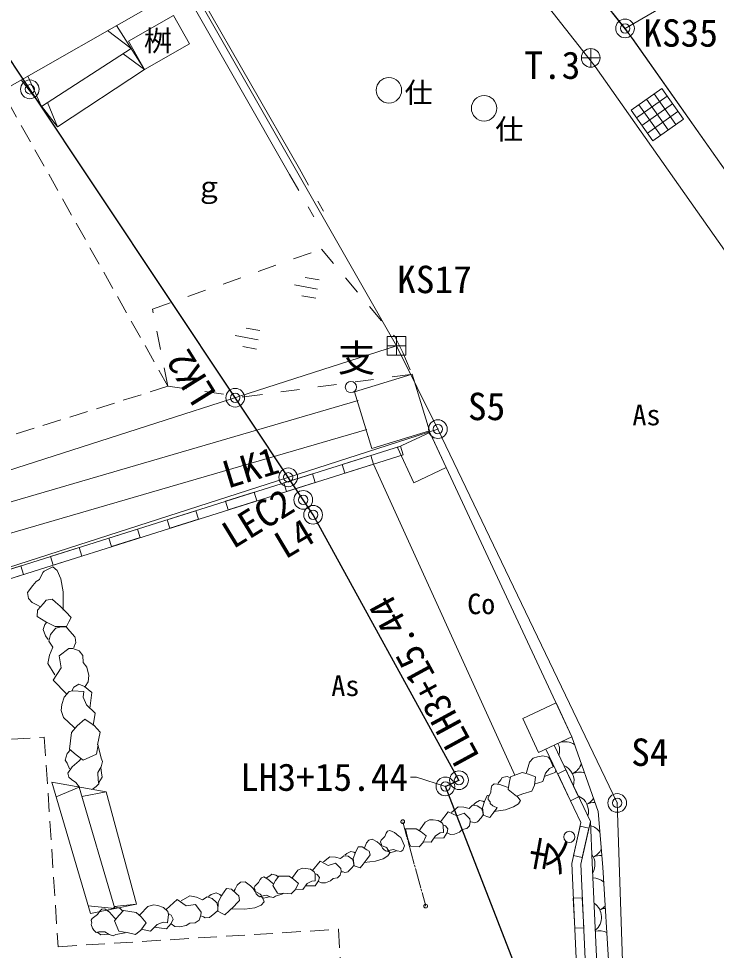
# Model space of a CAD drawing. Units: millimetres, scale not verified. Extents: x 4813 to 205063, y 5162 to 143662.
# Drawn here: x 54688 to 64013, y 85199 to 97648 of the extents above; entities that cross this region are included whole.
import ezdxf
from ezdxf.enums import TextEntityAlignment as Align

# ---------------------------------------------------------------- set-up
doc = ezdxf.new("R2010")
doc.units = ezdxf.units.MM
doc.header["$LTSCALE"] = 250
doc.header["$PDMODE"] = 32
doc.header["$PDSIZE"] = 125
for name, pattern in [('USER2', [1.5, 1, -0.5]), ('USER3', [8, 5, -1, 1, -1]), ('USER4', [2, 1, -1])]:
    doc.linetypes.add(name, pattern=pattern)
for name, color, linetype, lineweight in [('プロットマーク', 1, 'Continuous', 13), ('基準点', 7, 'Continuous', 13), ('境界点', 5, 'Continuous', 13), ('幅', 1, 'Continuous', 13), ('幅変更', 1, 'Continuous', 25), ('点名', 1, 'Continuous', 13), ('現況平面図', 7, 'Continuous', 13), ('結線', 5, 'Continuous', 13), ('部品', 7, 'Continuous', 13)]:
    doc.layers.add(name, color=color, linetype=linetype, lineweight=lineweight)
doc.styles.add('ＭＳ ゴシック', font='')
doc.styles.get('ＭＳ ゴシック').set_extended_font_data('MS Gothic')

msp = doc.modelspace()

# ---------------------------------------------------------------- linework, layer by layer
at = {"layer": 'プロットマーク'}
for centre in [(60573.4, 87472), (60391.4, 87389.2)]:
    msp.add_circle(centre, 125, dxfattribs=at)
for p in [(60573.4, 87472), (60391.4, 87389.2)]:
    msp.add_point(p, dxfattribs=at)
at = {"layer": '基準点'}
for p, q in [((62333.4, 96998.1), (62333.4, 97248.1)), ((62208.4, 97123.1), (62458.4, 97123.1))]:
    msp.add_line(p, q, dxfattribs=at)
msp.add_circle((62333.4, 97123.1), 125, dxfattribs=at)
at = {"layer": '境界点'}
for p, q in [((59740, 93149.2), (59740, 93399.2)), ((59615, 93274.2), (59865, 93274.2))]:
    msp.add_line(p, q, dxfattribs=at)
msp.add_lwpolyline([(59615, 93149.2), (59865, 93149.2), (59865, 93399.2), (59615, 93399.2)], close=True, dxfattribs=at)
for centre in [(62792.3, 97517.3), (60291.6, 92162.9), (62687.5, 87167.9)]:
    msp.add_circle(centre, 125, dxfattribs=at)
for p in [(62792.3, 97517.3), (60291.6, 92162.9), (62687.5, 87167.9)]:
    msp.add_point(p, dxfattribs=at)
at = {"layer": '幅', "lineweight": 25}
for p, q in [((54837.9, 96703), (47552.8, 107638.6)), ((58492.2, 91217.5), (54837.9, 96703)), ((58623.7, 91018.2), (58492.2, 91217.5))]:
    msp.add_line(p, q, dxfattribs=at)
at = {"layer": '幅'}
for centre in [(54837.9, 96703), (57582.7, 92582.8), (58291.4, 91518.9), (58492.2, 91217.5), (58623.7, 91018.2)]:
    msp.add_circle(centre, 125, dxfattribs=at)
for p in [(54837.9, 96703), (57582.7, 92582.8), (58291.4, 91518.9), (58492.2, 91217.5), (58623.7, 91018.2)]:
    msp.add_point(p, dxfattribs=at)
at = {"layer": '幅変更'}
for points in [[(60391.4, 87389.2), (60573.4, 87472), (58623.7, 91018.2)], [(62819, 75718.1), (62738.3, 77584.6), (62478.9, 80308.7), (61458, 84647.8), (60391.4, 87389.2)]]:
    msp.add_lwpolyline(points, dxfattribs=at)
at = {"layer": '点名'}
msp.add_lwpolyline([(60391.4, 87389.2), (60003.9, 87513.2), (59923.8, 87513.2)], dxfattribs=at)
at = {"layer": '現況平面図'}
for p, q in [((58439.7, 95641.4), (57004.3, 98149.2)), ((58309.6, 95566.9), (56874.1, 98074.7)), ((56600.9, 97901), (48851.8, 93479.1)), ((55877.8, 97488.4), (56192.3, 97246.5)), ((56371.4, 96967.3), (55994.4, 97555)), ((54995.5, 96474.7), (56192.3, 97246.5)), ((56086.4, 97178.2), (56371.4, 96967.3)), ((54995.5, 96474.7), (54813.4, 96881)), ((55205.9, 96199.8), (56371.4, 96967.3)), ((55205.9, 96199.8), (54723.7, 96829.8)), ((63356, 96611.3), (62947.1, 96323.6)), ((63181.8, 96641.6), (63469.6, 96232.7)), ((55205.9, 96199.8), (55075.6, 96526.4)), ((62977.4, 96497.7), (63265.1, 96088.8)), ((63427.9, 96509.1), (63019, 96221.3)), ((63079.6, 96569.7), (63367.3, 96160.8)), ((63499.9, 96406.9), (63090.9, 96119.1)), ((59749.5, 91916.7), (60183.8, 92119.4)), ((62082.7, 88050.5), (60183.8, 92119.4)), ((60192.3, 92101.3), (60402.9, 91650)), ((59968.5, 91447.3), (59749.5, 91916.7)), ((59790.9, 91936), (59827, 91821.6)), ((61320.6, 87539.8), (59429.2, 91696.2)), ((60402.9, 91650), (59968.5, 91447.3)), ((62433.4, 87055.4), (62082.7, 88050.5)), ((61796.9, 87758.9), (61785.1, 87759)), ((55647, 85690.4), (55132, 87444)), ((55859.7, 87314.6), (55132, 87444)), ((55189, 87249.9), (55495.9, 87379.3)), ((55972.9, 85757.4), (55495.9, 87379.3)), ((55532.7, 87254.1), (55859.7, 87314.6)), ((56261.4, 85816.7), (55859.7, 87314.6)), ((61340.6, 87257.5), (61425.6, 87291.3)), ((62494.6, 86308.5), (62433.4, 87055.4)), ((62328.7, 86920.1), (62355.3, 86369.8)), ((62355.3, 86369.8), (62834.3, 75511.3)), ((62494.6, 86308.5), (62781.8, 81598.1)), ((55616.6, 85793.8), (55972.9, 85757.4)), ((55647, 85690.4), (56261.4, 85816.7)), ((55964.6, 85785.9), (56262.3, 85816.9))]:
    msp.add_line(p, q, dxfattribs=at)
at = {"layer": '現況平面図', "linetype": 'USER2'}
for p, q in [((56683.4, 92734.7), (54479.3, 96654.5)), ((56683.4, 92734.7), (50744, 90874.5)), ((47108.4, 87551.1), (55031.7, 88047)), ((55031.7, 88047), (55216.6, 85247.3)), ((55216.6, 85247.3), (58962, 85480.5)), ((58962, 85480.5), (59335.2, 79293.5))]:
    msp.add_line(p, q, dxfattribs=at)
at = {"layer": '現況平面図', "linetype": 'USER4'}
for p, q in [((58439.7, 95641.4), (58764, 95075)), ((58309.6, 95566.9), (58633.8, 95000.4))]:
    msp.add_line(p, q, dxfattribs=at)
at = {"layer": '現況平面図', "linetype": 'USER3', "lineweight": 18}
for p, q in [((59878.3, 86710.8), (59822.1, 86917.6)), ((59794.6, 86707.7), (59845.5, 86593.5)), ((59888.9, 86672), (59882.1, 86696.9)), ((59976.4, 86350), (59894.4, 86651.7)), ((59845.5, 86593.5), (59823.8, 86538.4)), ((59986.9, 86311.2), (59980.2, 86336.1)), ((60063.4, 86029.7), (59992.4, 86290.9)), ((60074, 85990.9), (60067.2, 86015.8)), ((60128.6, 85789.9), (60079.5, 85970.6))]:
    msp.add_line(p, q, dxfattribs=at)
at = {"layer": '現況平面図'}
for points in [[(52359.5, 114252.1), (55208.3, 109080.5), (58114.8, 103822.4), (59172, 102101.4), (60339.9, 100482.3), (61634.6, 98980.8), (62891.8, 97380.1), (66356.5, 92456.6), (67520.8, 90807.2), (68588.3, 88884.8), (68794.9, 82719.6), (68930.6, 79783.7)], [(51751.4, 114071), (54665.5, 108781), (57579.1, 103510), (58655.7, 101757.3), (59852.8, 100097.8), (61155.8, 98586.7), (62394.2, 97009.9), (65849.7, 92099.4), (66995, 90476.9), (67973.7, 88714.6), (68175.4, 82694.9), (68311.3, 79755.1)], [(59228, 92543.7), (52765.2, 90661.3), (47503.7, 89053.6), (40903, 86998.2)], [(59339.9, 92159.7), (52879.6, 90277.9), (47621.6, 88671.4), (41038.6, 86621.5)], [(62200.6, 86350.1), (62689.3, 75717.3), (43415.5, 75225.2), (43029.1, 86650.1), (59790.9, 91936)], [(62080, 86360.7), (62563.8, 75834.1), (43531.4, 75348.2), (43152.1, 86563.1), (59827, 91821.6)], [(55284.7, 89746), (55284, 89991), (55253, 90162), (55202.8, 90271.8), (55145.3, 90321.2), (55127.9, 90313.9), (55030, 90264.6), (55013.6, 90245.4), (54966.9, 90152.2), (54921.1, 90124.8), (54877.2, 90073.6), (54806.8, 89978.6), (54818.6, 89901.8), (54870.6, 89846), (54939.2, 89809.3), (54970.3, 89793.8)], [(55084.7, 89351.2), (55048.1, 89399.2), (55017.6, 89486.6), (55039.6, 89551), (55067, 89583)], [(55172.7, 88881.2), (55077.8, 89029.4), (55098.9, 89144.6), (55144.7, 89249.7), (55090.8, 89329.3), (55113.7, 89420.7), (55174.1, 89491), (55185.1, 89503.8), (55255.5, 89521.1), (55321.3, 89520.2), (55373.4, 89464.3), (55439.2, 89385.7), (55445.6, 89380.2), (55451, 89308.9), (55435.4, 89277.8), (55426.3, 89241.2)], [(55326.6, 88626.9), (55151.2, 88810.8), (55258.3, 88974.4), (55228.2, 89133.5), (55358.1, 89233.1), (55412.1, 89231.2), (55498, 89201.9), (55544.6, 89139.7), (55551.8, 89044.6), (55598.4, 88982.4), (55624.8, 88870.8), (55619.3, 88786.7), (55576.3, 88723.6)], [(55683.1, 88204.3), (55712.4, 88367.9), (55596.4, 88478.6), (55552.6, 88582.9), (55559.1, 88655.1), (55414.6, 88668), (55361.6, 88658), (55295.7, 88581.2), (55267.3, 88483.4), (55255.3, 88404.8), (55286.4, 88311.5), (55428, 88178.9), (55434.4, 88173.4)], [(55638.9, 88431), (55664.6, 88642.2), (55568.7, 88724.6), (55494.7, 88754.8), (55424.5, 88715.1), (55398.4, 88665.3)], [(55741.8, 87942.8), (55776.7, 88112.8), (55698.1, 88202.4), (55572, 88288.5), (55471.4, 88197.1), (55394.5, 88107.6), (55366.5, 87887.3), (55456, 87810.4), (55551, 87739.9), (55730.3, 87819.3), (55750.5, 87946.4)], [(55753, 87933.1), (55789.5, 87768.6), (55810.9, 87722.4), (55789.4, 87652), (55747.3, 87577.1), (55752.2, 87472.8), (55761.8, 87425.7), (55722.9, 87386.9), (55689, 87360.4), (55661.5, 87349.8)], [(61844.1, 87939.2), (62328.7, 86920.1), (62200.6, 86350.1)], [(55370.2, 87623.1), (55337.3, 87701.3), (55310.4, 87741), (55336.5, 87829.7), (55383.6, 87878.1)], [(61577.7, 87417.5), (61695, 87453.1), (61728.9, 87566.4), (61782.7, 87630.1), (61832.3, 87650.1), (61792.3, 87749.3), (61768, 87780.8), (61695.5, 87798.3), (61621.7, 87784.2), (61566.1, 87765.7), (61515.2, 87714.1), (61475.5, 87576.6), (61474, 87570.5)], [(61735.4, 87888.4), (62202.5, 86906), (62080, 86360.7)], [(55502.8, 87378.1), (55452.8, 87441.1), (55392.9, 87481.3), (55357.7, 87511.5), (55347.7, 87564.6), (55404, 87649.5), (55496.4, 87731.3), (55523.9, 87763.3)], [(55787.5, 87636.9), (55795.7, 87568.8), (55803, 87512.6), (55760.4, 87443.6)], [(61091, 87428.3), (61131.3, 87476.1), (61148.5, 87507.1), (61215.5, 87519.6), (61263.1, 87504.9)], [(61425.6, 87291.3), (61549, 87325.3), (61581.5, 87407), (61595.8, 87518.7), (61502, 87554.2), (61417.5, 87574.7), (61263.3, 87519.2), (61242.8, 87434.7), (61228.4, 87348.6), (61340.6, 87257.5), (61350.6, 87260.7)], [(61711.8, 87522.5), (61859.2, 87576.4), (61867.5, 87610.6)], [(61083, 87108), (61054.1, 87117.4), (61025.3, 87130.8), (60991.2, 87161.4), (60989.5, 87181), (60962.2, 87213.2), (60965, 87238.1), (60999.1, 87313), (61005.5, 87365.8), (61013.6, 87399), (61045, 87423.4), (61119.7, 87414.9), (61204.4, 87381.6), (61234.6, 87374.3)], [(61083, 87108), (61068.7, 87085.1), (61026.5, 87027.8), (60987.2, 86975.2), (60944.4, 86989.1), (60901.7, 87003), (60886.6, 87102.4), (60914.4, 87187.9), (60951.3, 87267.7), (60979.6, 87270.1)], [(60767.4, 87143.1), (60794.6, 87171.1), (60847.4, 87199.2), (60890.8, 87191.4), (60913.9, 87176.9)], [(61039.4, 87053.6), (61196, 87077.9), (61302.3, 87114.3), (61367.7, 87157.1), (61393.7, 87198.7), (61387.3, 87209.1), (61350.6, 87260.7)], [(60327.7, 86917.9), (60428.3, 87048), (60543.3, 86995.4), (60642.1, 87030.1), (60718.4, 86956.7), (60722.5, 86922), (60712.1, 86864.2), (60676.9, 86828.4), (60616.7, 86814.5), (60581.5, 86778.6), (60512.7, 86750.9), (60458.4, 86746.3), (60413.9, 86767.6)], [(60475.4, 87041), (60560.9, 87116.2), (60636.6, 87113.9), (60708.3, 87094.8), (60754, 87137), (60814.7, 87131.3), (60865.5, 87099.5), (60874.8, 87093.7), (60892.7, 87050.4), (60898.5, 87008.2), (60867.9, 86969.4), (60823.9, 86919.7), (60821.1, 86915.1), (60776, 86904.7), (60754.6, 86911.6), (60730.3, 86913.9)], [(60092.1, 86648.8), (60199.6, 86645.9), (60259.1, 86730.9), (60321.5, 86769.1), (60368.4, 86772), (60362.6, 86865.6), (60351, 86898.5), (60295.5, 86933.2), (60230.2, 86941.9), (60178.7, 86941.9), (60122.1, 86913), (60051, 86809.5), (60048.1, 86804.9)], [(59823.8, 86538.4), (59796.3, 86520.1), (59749.2, 86527.1), (59697.2, 86546.7), (59631, 86533.4), (59601.8, 86522.7), (59573.2, 86543.8), (59553, 86562.9), (59533, 86597.8), (59537.1, 86614.6), (59523.2, 86649), (59532.4, 86668.9), (59581.6, 86721.8), (59601.5, 86764), (59617.4, 86789.5), (59650.3, 86801), (59710.2, 86773.3), (59771.4, 86722.2), (59794.6, 86707.7)], [(59930.5, 86585.8), (60042.7, 86580), (60092.4, 86639), (60135.1, 86728), (60066.9, 86783.5), (60002.2, 86823.9), (59858.5, 86820.4)], [(60232.8, 86699.1), (60370.4, 86703.2), (60413.7, 86772.5), (60425.9, 86822.8), (60393.6, 86863.9), (60359.2, 86875.7)], [(59305, 86373), (59456.1, 86390.8), (59559.4, 86422), (59623.5, 86460.8), (59649.9, 86499.8), (59644.2, 86510), (59606.8, 86566.8), (59593.8, 86575.6), (59533, 86597.8), (59512.9, 86624.1), (59478.2, 86647.6), (59414.6, 86684.3), (59368.1, 86671.6), (59337.3, 86635.5), (59319.6, 86590.6), (59312.2, 86570.4)], [(59739.4, 86526.8), (59696.6, 86514.9), (59661.4, 86504.8), (59613.1, 86525.3)], [(58763.6, 86380.8), (58848.3, 86449.8), (58920.8, 86445), (58988.9, 86424.2), (59034.2, 86463.1), (59092.2, 86455.4), (59139.9, 86423.1), (59148.5, 86417.3), (59164.2, 86375.1), (59168.3, 86334.4), (59137.5, 86298.3), (59093.7, 86252.2), (59090.7, 86247.8), (59047.1, 86239.4), (59026.9, 86246.8), (59003.7, 86249.9)], [(59047.3, 86468.4), (59074.3, 86494.4), (59126, 86519.4), (59167.3, 86510.4), (59189, 86495.7)], [(58382.2, 86018), (58485.2, 86011.5), (58545.3, 86090.9), (58606.5, 86125.3), (58651.5, 86126.4), (58649.2, 86216.4), (58639.3, 86248.4), (58587.3, 86283.6), (58524.9, 86294.2), (58475.6, 86296), (58420.2, 86270.3), (58348.4, 86173.5), (58345.5, 86169.2)], [(58617.6, 86267.8), (58718.7, 86389.1), (58827.1, 86334.6), (58923.2, 86364.4), (58993.8, 86291.3), (58996.5, 86257.9), (58984.5, 86202.8), (58949.4, 86169.7), (58891.2, 86158.5), (58856.2, 86125.4), (58789.2, 86101.1), (58736.9, 86098.6), (58695, 86120.7)], [(58219.9, 85955.6), (58120.9, 85921.5), (58094, 85905), (58049, 85913.3), (57999.8, 85933.9), (57935.9, 85923.5), (57907.5, 85914.2), (57880.8, 85935.5), (57862.1, 85954.5), (57844.2, 85988.7), (57848.6, 86004.7), (57836.5, 86038.1), (57846.1, 86056.9), (57895.1, 86105.9), (57915.7, 86145.7), (57931.8, 86169.6), (57963.8, 86179.5), (58020.2, 86150.8), (58077.2, 86099.6), (58098.9, 86084.9)], [(58001.5, 86169.8), (58047.4, 86195.6), (58070, 86215), (58126.6, 86205.2), (58159.8, 86179.6)], [(58225, 85963.2), (58332.4, 85953.7), (58382.1, 86008.5), (58426.3, 86092.4), (58362.8, 86148), (58302.1, 86189.1), (58164.2, 86190.8), (58123.1, 86130.1), (58086.4, 86066.5), (58148.1, 85961.6), (58227.9, 85958.1)], [(58518.9, 86061.3), (58651, 86060.4), (58695, 86125.4), (58708.4, 86173.2), (58679, 86213.7), (58646.4, 86226.3)], [(57523.5, 85753), (57712.5, 85747.8), (57845.1, 85767.7), (57930.9, 85803.9), (57970.4, 85847.2), (57965.1, 85860.7), (57929.4, 85937.4), (57915, 85950.5), (57844.2, 85988.7), (57824.1, 86024.6), (57785.6, 86059.7), (57714, 86116.3), (57654.5, 86108.9), (57610.2, 86070.1), (57580.4, 86018), (57567.6, 85994.4)], [(56859, 85859.5), (56975.5, 85929.3), (57063.9, 85910.3), (57143.9, 85872.5), (57206.5, 85912.3), (57276.5, 85892.4), (57329.3, 85844.2), (57338.9, 85835.5), (57350.7, 85780.7), (57348.4, 85730), (57304.1, 85691.1), (57241.9, 85642.2), (57237.5, 85637.4), (57182.4, 85634.9), (57158.8, 85647.6), (57130.8, 85655.5)], [(57223.6, 85916.5), (57261.5, 85943.6), (57329.5, 85965.1), (57378.7, 85946.6), (57402.8, 85924.7)], [(58039.6, 85913.3), (57998.2, 85903.4), (57964, 85895), (57918.4, 85916.3)], [(55883.9, 85736.4), (55945, 85760), (55976.3, 85779.8), (56044.1, 85757.6), (56080.3, 85720.1)], [(56324.9, 85481.6), (56450.5, 85455.1), (56538.6, 85542), (56620, 85573.4), (56675.6, 85566.7), (56688.9, 85677.8), (56682.4, 85719), (56624.7, 85771.6), (56550, 85795.8), (56489.6, 85806.8), (56416.9, 85785.1), (56311.3, 85678.9), (56306.9, 85674.1)], [(56659.3, 85746.7), (56805.2, 85877.7), (56928.9, 85791.3), (57052.3, 85810.8), (57126.1, 85708.3), (57123.4, 85666.7), (57098.8, 85601.1), (57049.7, 85566.6), (56976.2, 85563.3), (56927.1, 85528.8), (56840.4, 85511), (56775.7, 85517.2), (56728.1, 85551.9)], [(56114.2, 85433.9), (55986.4, 85409.6), (55950.2, 85394.2), (55896.5, 85412.4), (55839.6, 85446.6), (55759.1, 85445.2), (55722.6, 85439), (55693.5, 85469.9), (55673.9, 85496.6), (55658, 85541.9), (55666.3, 85560.7), (55657.4, 85604), (55672.6, 85625.4), (55741.6, 85677), (55774, 85722.2), (55798.1, 85748.6), (55839.3, 85755.1), (55903.5, 85709.7), (55964.4, 85636.5), (55988.5, 85614.6)], [(56121.9, 85442.3), (56252.2, 85411.5), (56323.2, 85470), (56392.5, 85565.2), (56324.4, 85645), (56257.1, 85706.4), (56087.8, 85733.1), (56026.4, 85665.9), (55969.8, 85594.2), (56026.9, 85454.1), (56124.5, 85435.5)], [(56500.9, 85510.4), (56663.2, 85485.6), (56728.9, 85557.7), (56754, 85614.1), (56725, 85669.1), (56687.2, 85690.4)], [(55884.9, 85414.2), (55832.1, 85409.5), (55788.6, 85405.2), (55736.4, 85439.6)]]:
    msp.add_lwpolyline(points, dxfattribs=at)
for points in [[(56757.9, 97688.3), (56156, 97344.8), (56371.4, 96967.3), (56973.3, 97310.8)], [(62875.1, 96425.8), (63162.9, 96016.9), (63571.8, 96304.6), (63284, 96713.5)], [(59947.4, 92896.2), (60179.2, 92140), (59410.5, 91904.3), (59178.6, 92660.5)], [(59011.7, 91690.3), (59393.2, 91810.6), (59429.2, 91696.2), (59047.8, 91575.9)], [(58232.4, 91444.6), (58613.9, 91564.9), (58650, 91450.4), (58268.5, 91330.1)], [(57453.2, 91198.8), (57834.7, 91319.1), (57870.8, 91204.7), (57489.3, 91084.4)], [(56674, 90953.1), (57055.4, 91073.4), (57091.5, 90959), (56710, 90838.7)], [(55894.7, 90707.4), (56276.2, 90827.7), (56312.3, 90713.2), (55930.8, 90592.9)], [(55115.5, 90461.6), (55497, 90581.9), (55533.1, 90467.5), (55151.6, 90347.2)], [(54336.2, 90215.9), (54717.7, 90336.2), (54753.8, 90221.7), (54372.3, 90101.4)], [(55330, 89523.8), (55174.6, 89523.9), (55050.3, 89586.2), (54937, 89661.2), (54942.6, 89745.3), (55019.4, 89834.9), (55057.9, 89879.7), (55134.7, 89891.5), (55179.4, 89853), (55243.4, 89798.1), (55321, 89720.4), (55392.3, 89648.1), (55361.2, 89585.9)], [(62082.7, 88050.5), (61870.5, 88505.2), (61424.9, 88297.2), (61637.1, 87842.5)], [(62000.5, 87610.2), (61892.1, 87558.7), (62063.9, 87197.5), (62172.3, 87249)], [(62308.5, 86830.2), (62191.4, 86856.5), (62103.7, 86466.2), (62220.8, 86439.9)], [(59171.1, 86329.3), (59160.2, 86425.2), (59189.8, 86506.3), (59228.1, 86581.5), (59280.3, 86584), (59341, 86542.9), (59371.4, 86522.4), (59384.1, 86475.9), (59363.6, 86445.5), (59334.2, 86402.2), (59291.8, 86348.8), (59252.2, 86299.7), (59211.7, 86314.5)], [(57351, 85723.2), (57354.7, 85843.1), (57405.6, 85937.5), (57466.2, 86023.2), (57530.9, 86016.9), (57598.2, 85955.6), (57631.8, 85924.9), (57639.2, 85865.3), (57608.5, 85831.7), (57564.6, 85783.7), (57502.8, 85725.6), (57445.4, 85672.3), (57398.2, 85697.7)], [(62221.3, 85901), (62239.6, 85501.4), (62119.7, 85495.9), (62101.4, 85895.5)]]:
    msp.add_lwpolyline(points, close=True, dxfattribs=at)
at = {"layer": '現況平面図', "linetype": 'USER4'}
for points in [[(56683.4, 92734.7), (56477.9, 93767.1), (58734.1, 94567.9), (59715.3, 93401.7), (59823.4, 93187.3), (59947.4, 92896.2)], [(56683.4, 92734.7), (57697.6, 92592.7), (59947.4, 92896.2)]]:
    msp.add_lwpolyline(points, dxfattribs=at)
at = {"layer": '現況平面図', "linetype": 'USER3'}
msp.add_lwpolyline([(59930.5, 86585.8), (59911.6, 86622.2), (59887.6, 86688.2), (59858.5, 86820.4)], dxfattribs=at)
at = {"layer": '現況平面図'}
for centre, radius in [((59636.9, 96690.3), 170), ((60908.6, 96449.5), 170), ((59128.9, 92725.1), 75), ((59822.1, 86917.6), 25), ((62047.6, 86714), 75), ((60128.6, 85789.9), 25)]:
    msp.add_circle(centre, radius, dxfattribs=at)
at = {"layer": '現況平面図', "linetype": 'USER3'}
msp.add_circle((59822.1, 86917.6), 25, dxfattribs=at)
at = {"layer": '現況平面図'}
for centre, start, end in [((61693, 87867.3), 343.47285, 25.3304), ((61992.8, 87760.7), 55.80218, 111.62022), ((61886.2, 87460.9), 343.47285, 67.38637), ((61992.8, 87760.7), 295.42961, 343.02323), ((62186, 87354.3), 72.87449, 115.42961), ((62079.4, 87054.5), 343.47285, 67.38637), ((62186, 87354.3), 295.42961, 325.95091), ((62379.3, 86947.9), 86.72458, 115.42961), ((62272.7, 86648.1), 35.39232, 74.90175), ((62272.7, 86648.1), 295.42961, 333.97984), ((62166.1, 86348.3), 330.11607, 35.15594), ((62465.9, 86241.7), 85.97652, 115.42961), ((62359.3, 85941.9), 49.11374, 88.74926), ((62252.7, 85642.1), 309.2404, 55.81082), ((62359.3, 85941.9), 295.42961, 317.86489), ((62552.6, 85535.5), 96.23609, 115.42961), ((62446, 85235.7), 63.0908, 102.92709)]:
    msp.add_arc(centre, 225, start, end, dxfattribs=at)
at = {"layer": '結線'}
for p, q in [((48787.6, 112427.9), (59740, 93274.2)), ((72850.8, 103336.8), (62792.3, 97517.3)), ((59635.4, 101458.9), (62792.3, 97517.3)), ((65096.3, 94247.5), (62792.3, 97517.3)), ((59740, 93274.2), (50442.3, 90294.1)), ((60291.6, 92162.9), (59740, 93274.2)), ((51298, 89266.9), (60291.6, 92162.9)), ((60291.6, 92162.9), (62687.5, 87167.9)), ((62687.5, 87167.9), (63080.8, 75724.6))]:
    msp.add_line(p, q, dxfattribs=at)
at = {"layer": '部品', "color": 8}
for p, q in [((58518.5, 94190.5), (58702.9, 94156.8)), ((58373, 94090.1), (58680.4, 94033.8)), ((58473.5, 93944.6), (58657.9, 93910.9)), ((57729.1, 93512.3), (57913.6, 93478.6)), ((57583.7, 93411.9), (57891, 93355.6)), ((57684.1, 93266.4), (57868.5, 93232.7))]:
    msp.add_line(p, q, dxfattribs=at)

# ---------------------------------------------------------------- texts
at = {"layer": '基準点', "style": 'ＭＳ ゴシック'}
msp.add_text('T.3', height=366.6, dxfattribs=at).set_placement((61820.7, 96732.1), align=Align.BOTTOM_CENTER)
at = {"layer": '境界点', "style": 'ＭＳ ゴシック'}
for s, p in [('KS35', (63535.2, 97162.6)), ('KS17', (60245.6, 93869.6)), ('S5', (60942, 92172.9)), ('S4', (63124.3, 87553))]:
    msp.add_text(s, height=366.6, dxfattribs=at).set_placement(p, align=Align.BOTTOM_CENTER)
at = {"layer": '幅', "style": 'ＭＳ ゴシック'}
for s, rotation, p in [('LK2', 121.863, (57242.2, 93003.9)), ('LK1', 16.952, (57870.9, 91370.9)), ('LEC2', 31.562, (58037.3, 90721.9)), ('L4', 30.819, (58521.6, 90450.9))]:
    msp.add_text(s, height=366.6, rotation=rotation, dxfattribs=at).set_placement(p, align=Align.BOTTOM_CENTER)
at = {"layer": '点名', "style": 'ＭＳ ゴシック'}
msp.add_text('LLH3+15.44', height=366.6, rotation=118.566, dxfattribs=at).set_placement((60358.6, 88932.1), align=Align.BOTTOM_CENTER)
msp.add_text('LH3+15.44', height=366.6, dxfattribs=at).set_placement((57648.8, 87513.2), align=Align.MIDDLE_LEFT)
at = {"layer": '現況平面図', "style": 'ＭＳ ゴシック'}
for s, height, p in [('桝', 274.9, (56362.5, 97132.4)), ('仕', 274.9, (59845.7, 96439.8)), ('仕', 274.9, (61058.2, 95949.7)), ('ｇ', 274.9, (57044.7, 95180.2)), ('支', 366.6, (58953.4, 92820.5)), ('As', 274.9, (62891.5, 92131.7)), ('Co', 274.9, (60683.8, 89607.6)), ('As', 274.9, (58867.6, 88514.5))]:
    msp.add_text(s, height=height, dxfattribs=at).set_placement(p, align=Align.BOTTOM_LEFT)
msp.add_text('支', height=366.6, rotation=79.627, dxfattribs=at).set_placement((62008.9, 86168.1), align=Align.BOTTOM_LEFT)

doc.saveas('drawing.dxf')
